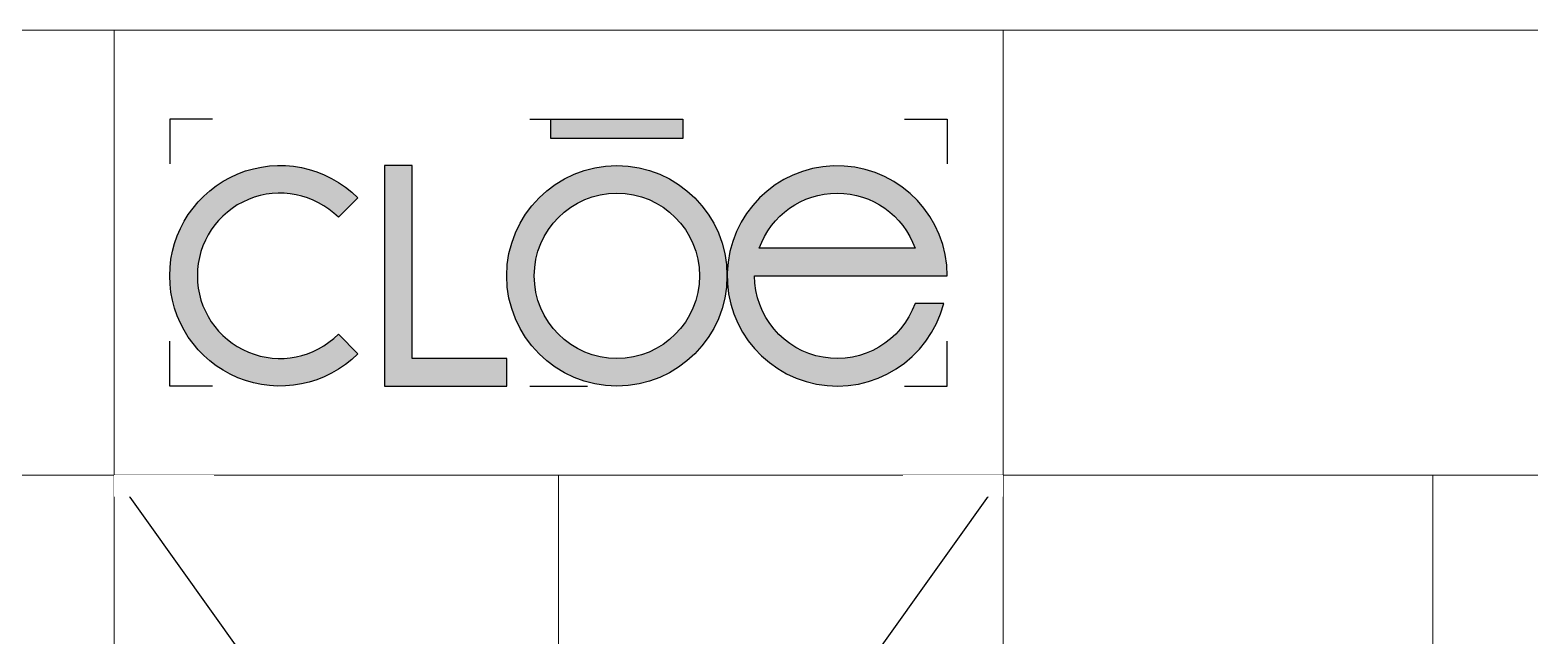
# Model space of a CAD drawing. Header units: metres. Extents: x 2600.2 to 2658.7, y 1421.4 to 1444.6.
# Drawn here: x 2647.422 to 2650.796, y 1424.534 to 1425.895 of the extents above; entities that cross this region are included whole.
import ezdxf

# ---------------------------------------------------------------- set-up
doc = ezdxf.new("R2010")
doc.units = ezdxf.units.M
doc.set_wipeout_variables(frame=1)
doc.layers.add('CRISTALES', color=142, linetype='Continuous', lineweight=5)
doc.layers.add('Hatch Muro', color=253, linetype='Continuous')

# ---------------------------------------------------------------- blocks, each defined once
blk = doc.blocks.new('ESPACIO')
at = {"color": 1}
for points in [[(-0.6009, 0.2316), (-0.675, 0.2316), (-0.675, 0.1539)], [(-0.05, 0.2316), (0.05, 0.2316)], [(0.6009, 0.2316), (0.675, 0.2316), (0.675, 0.1539)], [(-0.6009, -0.2316), (-0.675, -0.2316), (-0.675, -0.1539)], [(0.6009, -0.2316), (0.675, -0.2316), (0.675, -0.1539)], [(-0.05, -0.2316), (0.05, -0.2316)]]:
    blk.add_lwpolyline(points, dxfattribs=at)
blk = doc.blocks.new('A$C130E62D1')
at = {"layer": 'Hatch Muro', "true_color": 0xffffff}
h = blk.add_hatch(color=7, dxfattribs=at)
h.dxf.hatch_style = 1
h.paths.add_polyline_path([(0.2677, 0.2677), (0.2987, 0.2987, 2.414214), (0.2987, 0.0512), (0.2677, 0.0822, -2.414214)])
h.paths.add_polyline_path([(0.3849, 0.3499), (0.3411, 0.3499), (0.3411, 0), (0.5351, 0), (0.5351, 0.0437), (0.3849, 0.0437)])
h.paths.add_polyline_path([(0.8151, 0.3928), (0.8151, 0.4236), (0.6051, 0.4236), (0.6051, 0.3928)])
h.paths.add_polyline_path([(0.5351, 0.1749, 1), (0.885, 0.1749, 1)])
h.paths.add_polyline_path([(0.8413, 0.1749, -1), (0.5789, 0.1749, -1)], flags=16)
h.paths.add_polyline_path([(1.2294, 0.1312), (1.1837, 0.1312, -0.843039), (0.9288, 0.1749), (1.2349, 0.1749, 15.809221)])
h.paths.add_polyline_path([(1.1837, 0.2187), (0.9363, 0.2187, -0.707107)], flags=16)
blk.add_lwpolyline([(0.6051, 0.4236), (0.8151, 0.4236), (0.8151, 0.3928), (0.6051, 0.3928)], close=True)
at = {"flags": 128}
for points in [[(0.2677, 0.2677, 2.414214), (0.2677, 0.0822), (0.2987, 0.0512, -2.414214), (0.2987, 0.2987)], [(1.2294, 0.1312), (1.1837, 0.1312, -0.843039), (0.9288, 0.1749), (1.2349, 0.1749, 15.809221)], [(1.1837, 0.2187), (0.9363, 0.2187, -0.707107)]]:
    blk.add_lwpolyline(points, format="xyb", close=True, dxfattribs=at)
blk.add_lwpolyline([(0.3411, 0), (0.5351, 0), (0.5351, 0.0437), (0.3849, 0.0437), (0.3849, 0.3499), (0.3411, 0.3499)], close=True, dxfattribs=at)
for radius in [0.1749, 0.1312]:
    blk.add_circle((0.7101, 0.1749), radius)
at = {"color": 1, "xscale": 0.9147599999999999, "yscale": 0.9147599999999999, "zscale": 0.9147599999999999}
blk.add_blockref('ESPACIO', (0.6175, 0.2118), dxfattribs=at)

msp = doc.modelspace()

# ---------------------------------------------------------------- linework, layer by layer
at = {"color": 9, "true_color": 0xc7c8ca}
for points in [[(2647.6111, 1424.8952), (2648.6111, 1423.4952), (2647.6111, 1422.0952)], [(2649.6111, 1424.8952), (2648.6111, 1423.4952), (2649.6111, 1422.0952)]]:
    msp.add_lwpolyline(points, dxfattribs=at)
at = {"layer": 'CRISTALES'}
for p, q in [((2644.7061, 1425.8952), (2652.9161, 1425.8952)), ((2647.6111, 1425.8952), (2647.6111, 1422.0952)), ((2649.6111, 1425.8952), (2649.6111, 1422.0952)), ((2644.7061, 1424.8952), (2652.5161, 1424.8952)), ((2648.6111, 1424.8952), (2648.6111, 1422.0952)), ((2650.5777, 1424.8952), (2650.5777, 1423.6628))]:
    msp.add_line(p, q, dxfattribs=at)
msp.add_lwpolyline([(2650.8452, 1422.0952), (2652.5161, 1422.0952), (2652.5161, 1425.8952), (2644.7061, 1425.8952), (2644.7061, 1422.0952)], dxfattribs=at)

# ---------------------------------------------------------------- block references
at = {"xscale": 1.416292898175036, "yscale": 1.416292898175036, "zscale": 1.416292898175036}
msp.add_blockref('A$C130E62D1', (2647.7366, 1425.0952), dxfattribs=at)

# ---------------------------------------------------------------- next in the draw order: wipeouts: each hides what was drawn before it
for points in [[(2647.6111, 1424.8952), (2647.6111, 1424.8468), (2647.8361, 1424.8468), (2647.8361, 1424.8952)], [(2649.3861, 1424.8952), (2649.3861, 1424.8468), (2649.6111, 1424.8468), (2649.6111, 1424.8952)]]:
    msp.add_wipeout(points)

doc.saveas('drawing.dxf')
